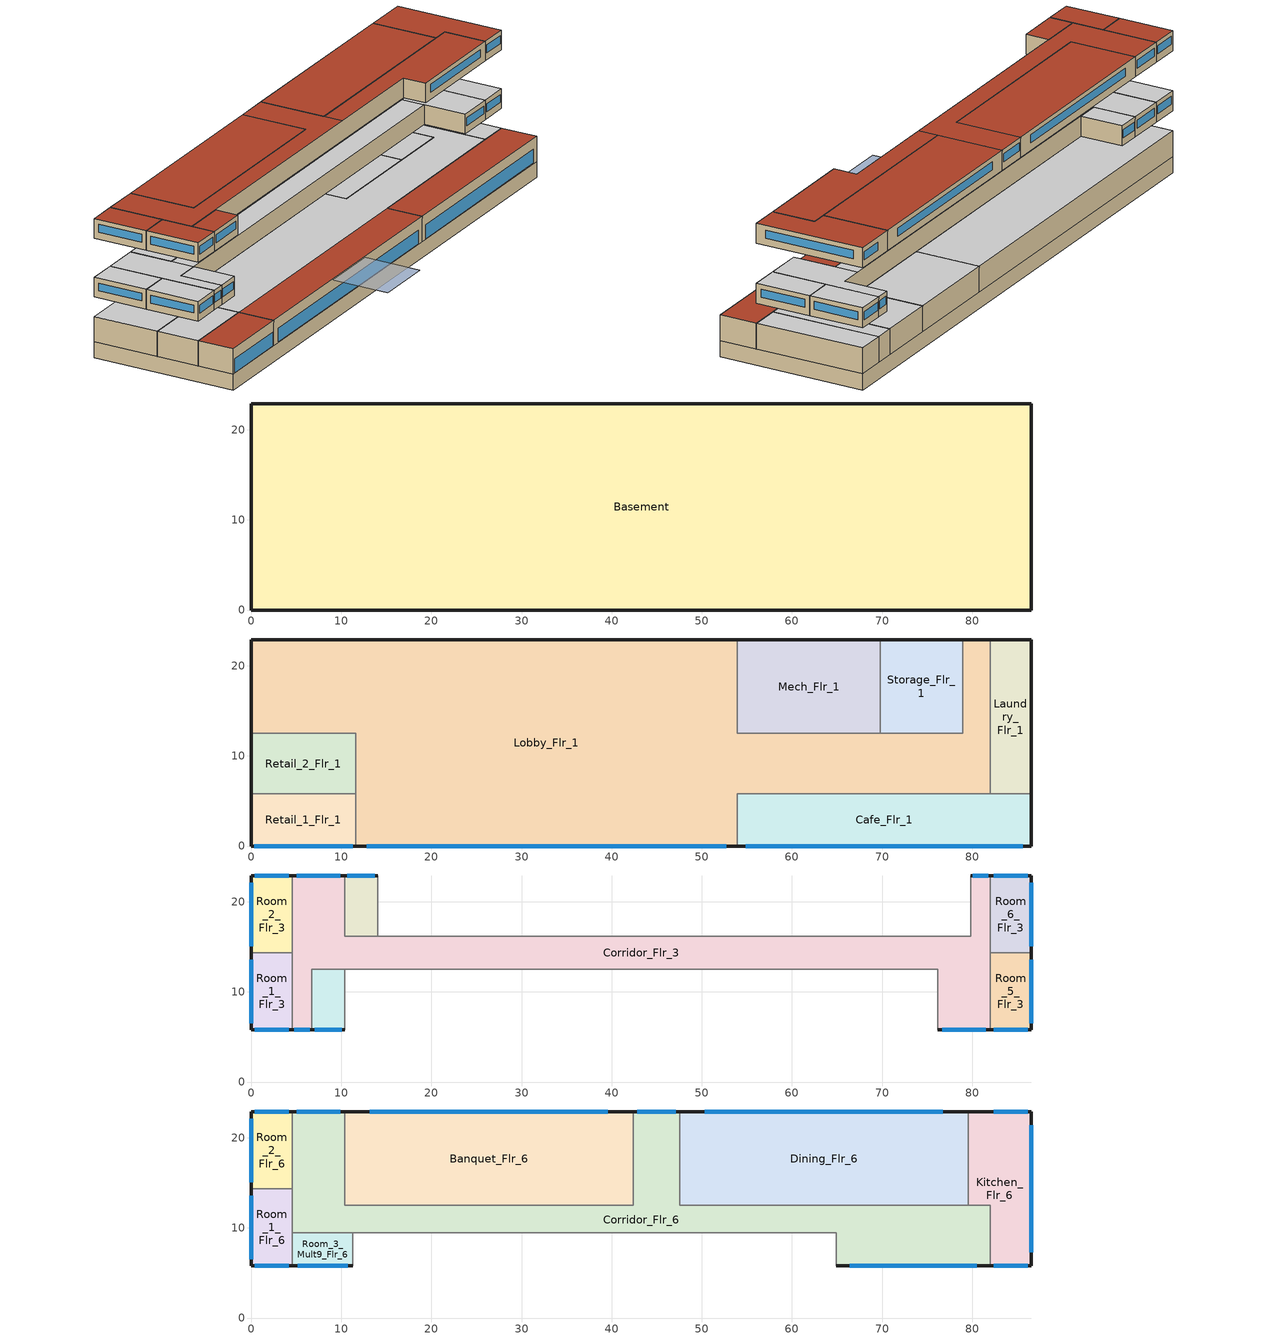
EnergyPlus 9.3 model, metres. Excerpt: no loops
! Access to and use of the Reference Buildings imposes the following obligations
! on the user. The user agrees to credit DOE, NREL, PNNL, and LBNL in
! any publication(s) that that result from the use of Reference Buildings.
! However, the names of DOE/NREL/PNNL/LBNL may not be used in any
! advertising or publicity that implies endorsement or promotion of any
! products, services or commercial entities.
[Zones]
Basement
 floor ground (ext-slab): 86.56,22.86 86.56,0 0,0 0,22.86 z-2.44
 wall ground (Underground Wall Non-res): 86.56,0 86.56,22.86 0,22.86 0,0 86.56,0 z-2.44:0
Cafe_Flr_1
 floor to Basement (INT-FLOOR-TOPSIDE): 86.56,5.79 86.56,0 53.95,0 53.95,5.79 z0
 wall outside (Mass Non-res Ext Wall): 53.95,0 86.56,0 86.56,5.79 z0:3.96
 wall to Lobby_Flr_1 (int-walls): 81.99,5.79 53.95,5.79 53.95,0 z0:3.96
 wall to Laundry_Flr_1 (int-walls): 86.56,5.79 81.99,5.79 z0:3.96
 window (Window Non-res Fixed): 54.88,0 85.63,0 z0.15:2.29
 roof outside (IEAD Res Roof): 53.95,5.79 53.95,0 86.56,0 86.56,5.79 z3.96
Laundry_Flr_1
 floor to Basement (INT-FLOOR-TOPSIDE): 86.56,22.86 86.56,5.79 81.99,5.79 81.99,22.86 z0
 wall outside (Mass Non-res Ext Wall): 86.56,5.79 86.56,22.86 81.99,22.86 z0:3.96
 wall to Lobby_Flr_1 (int-walls): 81.99,22.86 81.99,5.79 z0:3.96
 ceiling adiabatic (INT-FLOOR-UNDERSIDE): 81.99,22.86 81.99,5.79 86.56,5.79 86.56,22.86 z3.96
Lobby_Flr_1
 floor to Basement (INT-FLOOR-TOPSIDE): 0,12.5 0,22.86 53.95,22.86 53.95,0 11.58,0 11.58,12.5 z0; 53.95,12.5 78.94,12.5 78.94,22.86 81.99,22.86 81.99,5.79 53.95,5.79 z0
 wall outside (Mass Non-res Ext Wall): 53.95,22.86 0,22.86 0,12.5 / 11.58,0 53.95,0 / 81.99,22.86 78.94,22.86 z0:3.96
 wall to Mech_Flr_1 (int-walls): 69.8,12.5 53.95,12.5 53.95,22.86 z0:3.96
 wall to Retail_2_Flr_1 (int-walls): 0,12.5 11.58,12.5 11.58,5.79 z0:3.96
 wall to Retail_1_Flr_1 (int-walls): 11.58,5.79 11.58,0 z0:3.96
 wall to Storage_Flr_1 (int-walls): 78.94,22.86 78.94,12.5 69.8,12.5 z0:3.96
 window (Window Non-res Fixed): 12.79,0 52.74,0 z0.15:2.29
 ceiling adiabatic (INT-FLOOR-UNDERSIDE): 0,12.5 11.58,12.5 11.58,5.79 81.99,5.79 81.99,22.86 78.94,22.86 78.94,12.5 53.95,12.5 53.95,22.86 0,22.86 z3.96
 roof outside (IEAD Res Roof): 11.58,5.79 11.58,0 53.95,0 53.95,5.79 z3.96
Mech_Flr_1
 floor to Basement (INT-FLOOR-TOPSIDE): 69.8,22.86 69.8,12.5 53.95,12.5 53.95,22.86 z0
 wall outside (Mass Non-res Ext Wall): 69.8,22.86 53.95,22.86 z0:3.96
 wall to Storage_Flr_1 (int-walls): 69.8,12.5 69.8,22.86 z0:3.96
 ceiling adiabatic (INT-FLOOR-UNDERSIDE): 53.95,22.86 53.95,12.5 69.8,12.5 69.8,22.86 z3.96
Retail_1_Flr_1
 floor to Basement (INT-FLOOR-TOPSIDE): 11.58,5.79 11.58,0 0,0 0,5.79 z0
 wall outside (Mass Non-res Ext Wall): 0,5.79 0,0 11.58,0 z0:3.96
 wall to Retail_2_Flr_1 (int-walls): 11.58,5.79 0,5.79 z0:3.96
 window (Window Non-res Fixed): 0.33,0 11.25,0 z0.15:2.29
 roof outside (IEAD Res Roof): 0,5.79 0,0 11.58,0 11.58,5.79 z3.96
Retail_2_Flr_1
 floor to Basement (INT-FLOOR-TOPSIDE): 11.58,12.5 11.58,5.79 0,5.79 0,12.5 z0
 wall outside (Mass Non-res Ext Wall): 0,12.5 0,5.79 z0:3.96
 ceiling adiabatic (INT-FLOOR-UNDERSIDE): 0,12.5 0,5.79 11.58,5.79 11.58,12.5 z3.96
Storage_Flr_1
 floor to Basement (INT-FLOOR-TOPSIDE): 78.94,22.86 78.94,12.5 69.8,12.5 69.8,22.86 z0
 wall outside (Mass Non-res Ext Wall): 78.94,22.86 69.8,22.86 z0:3.96
 ceiling adiabatic (INT-FLOOR-UNDERSIDE): 69.8,22.86 69.8,12.5 78.94,12.5 78.94,22.86 z3.96
Corridor_Flr_3
 floor adiabatic (INT-FLOOR-TOPSIDE): 4.57,5.79 4.57,22.86 10.36,22.86 10.36,12.5 6.71,12.5 6.71,5.79 z7.01; 10.36,16.15 76.2,16.15 76.2,12.5 10.36,12.5 z7.01; 76.2,16.15 79.86,16.15 79.86,22.86 81.99,22.86 81.99,5.79 76.2,5.79 z7.01
 wall outside (Mass Res Ext Wall): 10.36,22.86 4.57,22.86 / 4.57,5.79 6.71,5.79 / 81.99,22.86 79.86,22.86 / 76.2,5.79 81.99,5.79 z7.01:10.06
 wall adiabatic (int-walls): 79.86,22.86 79.86,16.15 10.36,16.15 10.36,22.86 / 6.71,5.79 6.71,12.5 76.2,12.5 76.2,5.79 z7.01:10.06
 wall to Room_5_Flr_3 (int-walls): 81.99,5.79 81.99,14.33 z7.01:10.06
 wall to Room_1_Flr_3 (int-walls): 4.57,14.33 4.57,5.79 z7.01:10.06
 wall to Room_6_Flr_3 (int-walls): 81.99,14.33 81.99,22.86 z7.01:10.06
 wall to Room_2_Flr_3 (int-walls): 4.57,22.86 4.57,14.33 z7.01:10.06
 window (Window Non-res Fixed): 9.86,22.86 5.08,22.86 / 4.76,5.79 6.52,5.79 / 81.81,22.86 80.04,22.86 / 76.71,5.79 81.48,5.79 z8.11:9.33
 ceiling adiabatic (INT-FLOOR-UNDERSIDE): 4.57,5.79 6.71,5.79 6.71,12.5 10.36,12.5 10.36,22.86 4.57,22.86 z10.06; 10.36,12.5 76.2,12.5 76.2,16.15 10.36,16.15 z10.06; 76.2,5.79 81.99,5.79 81.99,22.86 79.86,22.86 79.86,16.15 76.2,16.15 z10.06
Room_1_Flr_3
 floor adiabatic (INT-FLOOR-TOPSIDE): 4.57,14.33 4.57,5.79 0,5.79 0,14.33 z7.01
 wall outside (Mass Res Ext Wall): 0,14.33 0,5.79 4.57,5.79 z7.01:10.06
 wall to Room_2_Flr_3 (int-walls): 4.57,14.33 0,14.33 z7.01:10.06
 window (Window Res Fixed): 0.4,5.79 4.17,5.79 / 0,13.58 0,6.54 z8.11:9.33
 ceiling adiabatic (INT-FLOOR-UNDERSIDE): 0,14.33 0,5.79 4.57,5.79 4.57,14.33 z10.06
Room_2_Flr_3
 floor adiabatic (INT-FLOOR-TOPSIDE): 4.57,22.86 4.57,14.33 0,14.33 0,22.86 z7.01
 wall outside (Mass Res Ext Wall): 4.57,22.86 0,22.86 0,14.33 z7.01:10.06
 window (Window Res Fixed): 4.17,22.86 0.4,22.86 / 0,22.11 0,15.07 z8.11:9.33
 ceiling adiabatic (INT-FLOOR-UNDERSIDE): 0,22.86 0,14.33 4.57,14.33 4.57,22.86 z10.06
Room_3_Mult19_Flr_3
 floor adiabatic (INT-FLOOR-TOPSIDE): 10.36,12.5 10.36,5.79 6.71,5.79 6.71,12.5 z7.01
 wall outside (Mass Res Ext Wall): 6.71,5.79 10.36,5.79 z7.01:10.06
 wall adiabatic (int-walls): 10.36,5.79 10.36,12.5 6.71,12.5 6.71,5.79 z7.01:10.06
 window (Window Res Fixed): 7.03,5.79 10.04,5.79 z8.11:9.33
 ceiling adiabatic (INT-FLOOR-UNDERSIDE): 6.71,12.5 6.71,5.79 10.36,5.79 10.36,12.5 z10.06
Room_4_Mult19_Flr_3
 floor adiabatic (INT-FLOOR-TOPSIDE): 14.02,22.86 14.02,16.15 10.36,16.15 10.36,22.86 z7.01
 wall outside (Mass Res Ext Wall): 14.02,22.86 10.36,22.86 z7.01:10.06
 wall adiabatic (int-walls): 10.36,22.86 10.36,16.15 14.02,16.15 14.02,22.86 z7.01:10.06
 window (Window Res Fixed): 13.7,22.86 10.68,22.86 z8.11:9.33
 ceiling adiabatic (INT-FLOOR-UNDERSIDE): 10.36,22.86 10.36,16.15 14.02,16.15 14.02,22.86 z10.06
Room_5_Flr_3
 floor adiabatic (INT-FLOOR-TOPSIDE): 86.56,14.33 86.56,5.79 81.99,5.79 81.99,14.33 z7.01
 wall outside (Mass Res Ext Wall): 81.99,5.79 86.56,5.79 86.56,14.33 z7.01:10.06
 wall to Room_6_Flr_3 (int-walls): 86.56,14.33 81.99,14.33 z7.01:10.06
 window (Window Res Fixed): 86.56,6.54 86.56,13.58 / 82.39,5.79 86.16,5.79 z8.11:9.33
 ceiling adiabatic (INT-FLOOR-UNDERSIDE): 81.99,14.33 81.99,5.79 86.56,5.79 86.56,14.33 z10.06
Room_6_Flr_3
 floor adiabatic (INT-FLOOR-TOPSIDE): 86.56,22.86 86.56,14.33 81.99,14.33 81.99,22.86 z7.01
 wall outside (Mass Res Ext Wall): 86.56,14.33 86.56,22.86 81.99,22.86 z7.01:10.06
 window (Window Res Fixed): 86.56,15.07 86.56,22.11 / 86.16,22.86 82.39,22.86 z8.11:9.33
 ceiling adiabatic (INT-FLOOR-UNDERSIDE): 81.99,22.86 81.99,14.33 86.56,14.33 86.56,22.86 z10.06
Banquet_Flr_6
 floor adiabatic (INT-FLOOR-TOPSIDE): 42.37,22.86 42.37,12.5 10.36,12.5 10.36,22.86 z16.15
 wall outside (Mass Res Ext Wall): 42.37,22.86 10.36,22.86 z16.15:19.2
 wall to Corridor_Flr_6 (int-walls): 10.36,22.86 10.36,12.5 42.37,12.5 42.37,22.86 z16.15:19.2
 window (Window Non-res Fixed): 39.57,22.86 13.16,22.86 z17.26:18.48
 roof outside (IEAD Res Roof): 10.36,22.86 10.36,12.5 42.37,12.5 42.37,22.86 z19.2
Corridor_Flr_6
 floor adiabatic (INT-FLOOR-TOPSIDE): 4.57,9.45 4.57,22.86 10.36,22.86 10.36,12.5 42.37,12.5 42.37,22.86 47.55,22.86 47.55,12.5 81.99,12.5 81.99,5.79 64.92,5.79 64.92,9.45 z16.15
 wall outside (Mass Res Ext Wall): 10.36,22.86 4.57,22.86 / 47.55,22.86 42.37,22.86 / 64.92,5.79 81.99,5.79 z16.15:19.2
 wall adiabatic (int-walls): 4.57,22.86 4.57,9.45 64.92,9.45 64.92,5.79 / 81.99,12.5 47.55,12.5 z16.15:19.2
 wall to Dining_Flr_6 (int-walls): 47.55,12.5 47.55,22.86 z16.15:19.2
 wall to Kitchen_Flr_6 (int-walls): 81.99,5.79 81.99,12.5 z16.15:19.2
 window (Window Non-res Fixed): 9.86,22.86 5.08,22.86 / 47.09,22.86 42.82,22.86 / 66.42,5.79 80.5,5.79 z17.26:18.48
 roof outside (IEAD Res Roof): 4.57,9.45 47.55,9.45 47.55,22.86 42.37,22.86 42.37,12.5 10.36,12.5 10.36,22.86 4.57,22.86 z19.2; 47.55,9.45 64.92,9.45 64.92,5.79 81.99,5.79 81.99,12.5 47.55,12.5 z19.2
Dining_Flr_6
 floor adiabatic (INT-FLOOR-TOPSIDE): 79.55,22.86 79.55,12.5 47.55,12.5 47.55,22.86 z16.15
 wall outside (Mass Res Ext Wall): 79.55,22.86 47.55,22.86 z16.15:19.2
 wall to Kitchen_Flr_6 (int-walls): 79.55,12.5 79.55,22.86 z16.15:19.2
 wall adiabatic (int-walls): 47.55,12.5 79.55,12.5 z16.15:19.2
 window (Window Non-res Fixed): 76.75,22.86 50.35,22.86 z17.26:18.48
 roof outside (IEAD Res Roof): 47.55,22.86 47.55,12.5 79.55,12.5 79.55,22.86 z19.2
Kitchen_Flr_6
 floor adiabatic (INT-FLOOR-TOPSIDE): 79.55,12.5 79.55,22.86 86.56,22.86 86.56,5.79 81.99,5.79 81.99,12.5 z16.15
 wall outside (Mass Res Ext Wall): 81.99,5.79 86.56,5.79 86.56,22.86 79.55,22.86 z16.15:19.2
 wall adiabatic (int-walls): 79.55,12.5 81.99,12.5 z16.15:19.2
 window (Window Non-res Fixed): 82.39,5.79 86.16,5.79 / 86.56,7.29 86.56,21.37 / 86.16,22.86 82.39,22.86 z17.26:18.48
 roof outside (IEAD Res Roof): 79.55,12.5 81.99,12.5 81.99,5.79 86.56,5.79 86.56,22.86 79.55,22.86 z19.2
Room_1_Flr_6
 floor adiabatic (INT-FLOOR-TOPSIDE): 4.57,14.33 4.57,5.79 0,5.79 0,14.33 z16.15
 wall outside (Mass Res Ext Wall): 0,14.33 0,5.79 4.57,5.79 z16.15:19.2
 wall adiabatic (int-walls): 4.57,5.79 4.57,14.33 z16.15:19.2
 wall to Room_2_Flr_6 (int-walls): 4.57,14.33 0,14.33 z16.15:19.2
 window (Window Res Fixed): 0.4,5.79 4.17,5.79 / 0,13.58 0,6.54 z17.26:18.48
 roof outside (IEAD Res Roof): 0,14.33 0,5.79 4.57,5.79 4.57,14.33 z19.2
Room_2_Flr_6
 floor adiabatic (INT-FLOOR-TOPSIDE): 4.57,22.86 4.57,14.33 0,14.33 0,22.86 z16.15
 wall outside (Mass Res Ext Wall): 4.57,22.86 0,22.86 0,14.33 z16.15:19.2
 wall adiabatic (int-walls): 4.57,14.33 4.57,22.86 z16.15:19.2
 window (Window Res Fixed): 4.17,22.86 0.4,22.86 / 0,22.11 0,15.07 z17.26:18.48
 roof outside (IEAD Res Roof): 0,22.86 0,14.33 4.57,14.33 4.57,22.86 z19.2
Room_3_Mult9_Flr_6
 floor adiabatic (INT-FLOOR-TOPSIDE): 11.28,9.45 11.28,5.79 4.57,5.79 4.57,9.45 z16.15
 wall outside (Mass Res Ext Wall): 4.57,5.79 11.28,5.79 z16.15:19.2
 wall adiabatic (int-walls): 11.28,5.79 11.28,9.45 4.57,9.45 4.57,5.79 z16.15:19.2
 window (Window Res Fixed): 5.16,5.79 10.69,5.79 z17.26:18.48
 roof outside (IEAD Res Roof): 4.57,9.45 4.57,5.79 11.28,5.79 11.28,9.45 z19.2
shading: 28.19,0 28.19,-9.14 37.34,-9.14 37.34,0 z3.96
[Building]
Ref Bldg Large Hotel Post1980_v1.3_5.0: North Axis {deg}=0; Terrain=City; Loads Convergence Tolerance Value {W}=0.04; Temperature Convergence Tolerance Value {deltaC}=0.2; Solar Distribution=FullInteriorAndExterior; Maximum Number of Warmup Days=25; Minimum Number of Warmup Days=6
[Site:Location]
USA TX-HOUSTON: Latitude {deg}=29.97; Longitude {deg}=-95.37; Time Zone {hr}=-6; Elevation {m}=33
[SizingPeriod:DesignDay] Day of Month=21; Humidity Condition Type=Wetbulb; Barometric Pressure {Pa}=100929; Rain Indicator=No; Snow Indicator=No; Daylight Saving Time Indicator=No; Solar Model Indicator=ASHRAEClearSky
Name | Month | Day Type | Maximum Dry-Bulb Temperature {C} | Daily Dry-Bulb Temperature Range {deltaC} | Wetbulb or DewPoint at Maximum Dry-Bulb {C} | Wind Speed {m/s} | Wind Direction {deg} | Sky Clearness
HOUSTON Ann Htg 99.6% Condns DB | 1 | WinterDesignDay | -2.4 | 0 | -2.4 | 2.7 | 0 | 0
HOUSTON Ann Clg .4% Condns WB=>MDB | 7 | SummerDesignDay | 32 | 10.6 | 26.7 | 3.7 | 170 | 1
[Site:WaterMainsTemperature]
Calculation Method=CORRELATION; Annual Average Outdoor Air Temperature {C}=19.99; Maximum Difference In Monthly Average Outdoor Air Temperatures {deltaC}=17.1
[Site:GroundTemperature:BuildingSurface]
20.541, 20.346, 20.801, 22.127, 22.752, 22.868, 22.937, 22.96, 22.981, 22.822, 21.631, 20.645
[Construction]
Mass Non-res Ext Wall: 1IN Stucco, 8IN Concrete HW, Mass NonRes Wall Insulation, 1/2IN Gypsum
Mass Res Ext Wall: 1IN Stucco, 8IN Concrete HW, Mass Res Wall Insulation, 1/2IN Gypsum
IEAD Res Roof: Roof Membrane, IEAD Res Roof Insulation, Metal Decking
ext-slab: HW CONCRETE, CP02 CARPET PAD
int-walls: 1/2IN Gypsum, 1/2IN Gypsum
INT-FLOOR-TOPSIDE: MAT-CC05 4 HW CONCRETE, CP02 CARPET PAD
INT-FLOOR-UNDERSIDE: CP02 CARPET PAD, MAT-CC05 4 HW CONCRETE
Underground Wall Non-res: 8IN Concrete HW, UGWall NonRes Insulation
Window Non-res Fixed: NonRes Fixed Assembly Window
Window Res Fixed: Res Fixed Assembly Window
InteriorFurnishings: Std Wood 6inch
[Material] Thermal Absorptance=0.9
Name | Roughness | Thickness {m} | Conductivity {W/m-K} | Density {kg/m3} | Specific Heat {J/kg-K} | Solar Absorptance | Visible Absorptance
Mass NonRes Wall Insulation; Mass Res Wall Insulation | MediumRough | 0.00477025 | 0.049 | 265 | 836.8 | 0.7 | 0.7
IEAD Res Roof Insulation | MediumRough | 0.118437 | 0.049 | 265 | 836.8 | 0.7 | 0.7
UGWall NonRes Insulation | MediumRough | 0.0001 | 0.049 | 265 | 836.8 | 0.7 | 0.7
Std Wood 6inch | MediumSmooth | 0.15 | 0.12 | 540 | 1210 | 0.7 | 0.7
1/2IN Gypsum | Smooth | 0.0127 | 0.16 | 784.9 | 830 | 0.92 | 0.92
1IN Stucco | Smooth | 0.0253 | 0.6918 | 1858 | 837 | 0.92 | 0.92
8IN CONCRETE HW | Rough | 0.2032 | 1.311 | 2240 | 836.8 | 0.7 | 0.7
HW CONCRETE; MAT-CC05 4 HW CONCRETE | Rough | 0.1016 | 1.311 | 2240 | 836.8 | 0.7 | 0.7
Roof Membrane | VeryRough | 0.0095 | 0.16 | 1121.29 | 1460 | 0.7 | 0.7
Metal Decking | MediumSmooth | 0.0015 | 45.006 | 7680 | 418.4 | 0.7 | 0.3
[WindowMaterial:SimpleGlazingSystem] U-Factor {W/m2-K}=6.92716; Solar Heat Gain Coefficient=0.25
NonRes Fixed Assembly Window; Res Fixed Assembly Window
[Material:NoMass]
CP02 CARPET PAD: Roughness=VeryRough; Thermal Resistance {m2-K/W}=0.2165; Thermal Absorptance=0.9; Solar Absorptance=0.7; Visible Absorptance=0.8
[Zone] Type=1; Floor Area {m2}=autocalculate; Part of Total Floor Area=Yes
Name | Multiplier
Banquet_Flr_6; Basement; Cafe_Flr_1; Corridor_Flr_6; Dining_Flr_6; Kitchen_Flr_6; Laundry_Flr_1; Lobby_Flr_1; Mech_Flr_1; Retail_1_Flr_1; Retail_2_Flr_1; Room_1_Flr_6; Room_2_Flr_6; Storage_Flr_1 | 1
Corridor_Flr_3; Room_1_Flr_3; Room_2_Flr_3; Room_5_Flr_3; Room_6_Flr_3 | 4
Room_3_Mult19_Flr_3; Room_4_Mult19_Flr_3 | 76
Room_3_Mult9_Flr_6 | 9
[People] Fraction Radiant=0.3; Sensible Heat Fraction=AUTOCALCULATE; Activity Level Schedule=ACTIVITY_SCH; Enable ASHRAE 55 Comfort Warnings=No; Mean Radiant Temperature Calculation Type=ZoneAveraged; Work Efficiency Schedule=WORK_EFF_SCH; Clothing Insulation Calculation Method=ClothingInsulationSchedule; Clothing Insulation Schedule=CLOTHING_SCH; Air Velocity Schedule=AIR_VELO_SCH; Thermal Comfort Model 1 Type=FANGER
Name | Zone or ZoneList | Number of People Schedule | Number of People Calculation Method | Zone Floor Area per Person {m2/person} | Number of People
Banquet_Flr_6 People | Banquet_Flr_6 | Common_Occ_Sch | Area/Person | 1.39
Basement People | Basement | Common_Occ_Sch | Area/Person | 37.16
Cafe_Flr_1 People | Cafe_Flr_1 | Common_Occ_Sch | Area/Person | 1.39
Corridor_Flr_3 People | Corridor_Flr_3 | Common_Occ_Sch | Area/Person | 92.9
Corridor_Flr_6 People | Corridor_Flr_6 | Common_Occ_Sch | Area/Person | 92.9
Dining_Flr_6 People | Dining_Flr_6 | Common_Occ_Sch | Area/Person | 1.39
Kitchen_Flr_6 People | Kitchen_Flr_6 | Common_Occ_Sch | People |  | 5.56
Laundry_Flr_1 People | Laundry_Flr_1 | Common_Occ_Sch | Area/Person | 23.23
Lobby_Flr_1 People | Lobby_Flr_1 | Common_Occ_Sch | Area/Person | 3.1
Retail_1_Flr_1 People | Retail_1_Flr_1 | Common_Occ_Sch | Area/Person | 6.19
Retail_2_Flr_1 People | Retail_2_Flr_1 | Common_Occ_Sch | Area/Person | 6.19
Room_1_Flr_3 People | Room_1_Flr_3 | GuestRoom_Occ_Sch | Area/Person | 26.01
Room_1_Flr_6 People | Room_1_Flr_6 | GuestRoom_Occ_Sch | Area/Person | 26.01
Room_2_Flr_3 People | Room_2_Flr_3 | GuestRoom_Occ_Sch | Area/Person | 26.01
Room_2_Flr_6 People | Room_2_Flr_6 | GuestRoom_Occ_Sch | Area/Person | 26.01
Room_3_Mult19_Flr_3 People | Room_3_Mult19_Flr_3 | GuestRoom_Occ_Sch | Area/Person | 16.35
Room_3_Mult9_Flr_6 People | Room_3_Mult9_Flr_6 | GuestRoom_Occ_Sch | Area/Person | 16.35
Room_4_Mult19_Flr_3 People | Room_4_Mult19_Flr_3 | GuestRoom_Occ_Sch | Area/Person | 16.35
Room_5_Flr_3 People | Room_5_Flr_3 | GuestRoom_Occ_Sch | Area/Person | 26.01
Room_6_Flr_3 People | Room_6_Flr_3 | GuestRoom_Occ_Sch | Area/Person | 26.01
Storage_Flr_1 People | Storage_Flr_1 | Common_Occ_Sch | Area/Person | 46.45
[Lights] Design Level Calculation Method=Watts/Area; Return Air Fraction=0; Fraction Radiant=0.7; Fraction Visible=0.2; Fraction Replaceable=1; Return Air Fraction Calculated from Plenum Temperature=No
Name | Zone or ZoneList | Schedule | Watts per Zone Floor Area {W/m2}
Banquet_Flr_6_Lights | Banquet_Flr_6 | BLDG_LIGHT_SCH | 27.55
Basement_Lights | Basement | BLDG_LIGHT_SCH | 7.53
Cafe_Flr_1_Lights | Cafe_Flr_1 | BLDG_LIGHT_SCH | 27.55
Corridor_Flr_3_Lights | Corridor_Flr_3 | BLDG_LIGHT_SCH | 13.11
Corridor_Flr_6_Lights | Corridor_Flr_6 | BLDG_LIGHT_SCH | 13.11
Dining_Flr_6_Lights | Dining_Flr_6 | BLDG_LIGHT_SCH | 27.55
Kitchen_Flr_6_Lights | Kitchen_Flr_6 | BLDG_LIGHT_SCH | 16.83
Laundry_Flr_1_Lights | Laundry_Flr_1 | BLDG_LIGHT_SCH | 12.23
Lobby_Flr_1_Lights | Lobby_Flr_1 | BLDG_LIGHT_SCH | 20.28
Mech_Flr_1_Lights | Mech_Flr_1 | BLDG_LIGHT_SCH | 8.6
Retail_1_Flr_1_Lights | Retail_1_Flr_1 | BLDG_LIGHT_SCH | 38.09
Retail_2_Flr_1_Lights | Retail_2_Flr_1 | BLDG_LIGHT_SCH | 38.09
Room_1_Flr_3_Lights | Room_1_Flr_3 | GuestRoom_Ltg_Sch_Base | 19.09
Room_1_Flr_6_Lights | Room_1_Flr_6 | GuestRoom_Ltg_Sch_Base | 19.09
Room_2_Flr_3_Lights | Room_2_Flr_3 | GuestRoom_Ltg_Sch_Base | 19.09
Room_2_Flr_6_Lights | Room_2_Flr_6 | GuestRoom_Ltg_Sch_Base | 19.09
Room_3_Mult19_Flr_3_Lights | Room_3_Mult19_Flr_3 | GuestRoom_Ltg_Sch_Base | 19.09
Room_3_Mult9_Flr_6_Lights | Room_3_Mult9_Flr_6 | GuestRoom_Ltg_Sch_Base | 19.09
Room_4_Mult19_Flr_3_Lights | Room_4_Mult19_Flr_3 | GuestRoom_Ltg_Sch_Base | 19.09
Room_5_Flr_3_Lights | Room_5_Flr_3 | GuestRoom_Ltg_Sch_Base | 19.09
Room_6_Flr_3_Lights | Room_6_Flr_3 | GuestRoom_Ltg_Sch_Base | 19.09
Storage_Flr_1_Lights | Storage_Flr_1 | BLDG_LIGHT_SCH | 3.96
[ElectricEquipment]
Name | Zone or ZoneList | Schedule | Design Level Calculation Method | Design Level {W} | Fraction Latent | Fraction Radiant | Fraction Lost | Watts per Zone Floor Area {W/m2}
Banquet_Flr_6_MiscPlug_Equip | Banquet_Flr_6 | Kitchen_Elec_Equip_SCH | EquipmentLevel | 22492 | 0 | 0.5 | 0
Basement_MiscPlug_Equip | Basement | BLDG_EQUIP_SCH | Watts/Area |  | 0 | 0.5 | 0 | 5.38
Cafe_Flr_1_MiscPlug_Equip | Cafe_Flr_1 | BLDG_EQUIP_SCH | Watts/Area |  | 0 | 0.5 | 0 | 5.38
Dining_Flr_6_MiscPlug_Equip | Dining_Flr_6 | Kitchen_Elec_Equip_SCH | EquipmentLevel | 22492 | 0 | 0.5 | 0
Kitchen_Flr_6_ExhFan_Equip | Kitchen_Flr_6 | Kitchen_Exhaust_SCH | EquipmentLevel | 698 | 0 | 0 | 1
Kitchen_Flr_6_MiscElec_Equip | Kitchen_Flr_6 | Kitchen_Elec_Equip_SCH | EquipmentLevel | 52481 | 0.2 | 0.5 | 0.1
Laundry_Flr_1_MiscPlug_Equip | Laundry_Flr_1 | LaundryRoom_Eqp_Elec_Sch | EquipmentLevel | 4813 | 0 | 0.5 | 0
Laundry_Flr_1_ExhFan_Equip | Laundry_Flr_1 | ALWAYS_ON | EquipmentLevel | 87 | 0 | 0 | 1
Lobby_Flr_1_MiscPlug_Equip | Lobby_Flr_1 | BLDG_EQUIP_SCH | Watts/Area |  | 0 | 0.5 | 0 | 8.07
Mech_Flr_1_MiscPlug_Equip | Mech_Flr_1 | BLDG_EQUIP_SCH | Watts/Area |  | 0 | 0.5 | 0 | 5.38
Retail_1_Flr_1_MiscPlug_Equip | Retail_1_Flr_1 | BLDG_EQUIP_SCH | Watts/Area |  | 0 | 0.5 | 0 | 10.76
Retail_2_Flr_1_MiscPlug_Equip | Retail_2_Flr_1 | BLDG_EQUIP_SCH | Watts/Area |  | 0 | 0.5 | 0 | 10.76
Room_1_Flr_3_PlugMisc_Equip | Room_1_Flr_3 | GuestRoom_Eqp_Sch | Watts/Area |  | 0 | 0.5 | 0 | 14.3
Room_1_Flr_6_PlugMisc_Equip | Room_1_Flr_6 | GuestRoom_Eqp_Sch | Watts/Area |  | 0 | 0.5 | 0 | 14.3
Room_2_Flr_3_PlugMisc_Equip | Room_2_Flr_3 | GuestRoom_Eqp_Sch | Watts/Area |  | 0 | 0.5 | 0 | 14.3
Room_2_Flr_6_PlugMisc_Equip | Room_2_Flr_6 | GuestRoom_Eqp_Sch | Watts/Area |  | 0 | 0.5 | 0 | 14.3
Room_3_Mult19_Flr_3_PlugMisc_Equip | Room_3_Mult19_Flr_3 | GuestRoom_Eqp_Sch | Watts/Area |  | 0 | 0.5 | 0 | 14.3
Room_3_Mult9_Flr_6_PlugMisc_Equip | Room_3_Mult9_Flr_6 | GuestRoom_Eqp_Sch | Watts/Area |  | 0 | 0.5 | 0 | 14.3
Room_4_Mult19_Flr_3_PlugMisc_Equip | Room_4_Mult19_Flr_3 | GuestRoom_Eqp_Sch | Watts/Area |  | 0 | 0.5 | 0 | 14.3
Room_5_Flr_3_PlugMisc_Equip | Room_5_Flr_3 | GuestRoom_Eqp_Sch | Watts/Area |  | 0 | 0.5 | 0 | 14.3
Room_6_Flr_3_PlugMisc_Equip | Room_6_Flr_3 | GuestRoom_Eqp_Sch | Watts/Area |  | 0 | 0.5 | 0 | 14.3
Storage_Flr_1_MiscPlug_Equip | Storage_Flr_1 | BLDG_EQUIP_SCH | Watts/Area |  | 0 | 0.5 | 0 | 2.69
[GasEquipment] Design Level Calculation Method=EquipmentLevel
Name | Zone or ZoneList | Schedule | Design Level {W} | Fraction Latent | Fraction Radiant | Fraction Lost
Kitchen_Flr_6_MiscGas_Equip | Kitchen_Flr_6 | Kitchen_Gas_Equip_SCH | 166606 | 0.1 | 0.2 | 0.7
Laundry_Flr_1_MiscGas_Equip | Laundry_Flr_1 | LaundryRoom_Eqp_Gas_Sch | 41818 | 0 | 0.5 | 0
[Exterior:Lights]
Exterior Facade Lighting: Schedule=ALWAYS_ON; Design Level {W}=27826; Control Option=AstronomicalClock
[Exterior:FuelEquipment]
Elevators: Fuel Use Type=Electricity; Schedule=BLDG_ELEVATORS; Design Level {W}=122222
[ZoneInfiltration:DesignFlowRate] Schedule=INFIL_QUARTER_ON_SCH; Design Flow Rate Calculation Method=Flow/ExteriorWallArea; Flow per Exterior Surface Area {m3/s-m2}=0.001133; Constant Term Coefficient=1; Temperature Term Coefficient=0; Velocity Term Coefficient=0; Velocity Squared Term Coefficient=0
Name | Zone or ZoneList
Banquet_Flr_6_Infiltration | Banquet_Flr_6
Cafe_Flr_1_Infiltration | Cafe_Flr_1
Corridor_Flr_3_Infiltration | Corridor_Flr_3
Corridor_Flr_6_Infiltration | Corridor_Flr_6
Dining_Flr_6_Infiltration | Dining_Flr_6
Kitchen_Flr_6_Infiltration | Kitchen_Flr_6
Laundry_Flr_1_Infiltration | Laundry_Flr_1
Lobby_Flr_1_Infiltration | Lobby_Flr_1
Mech_Flr_1_Infiltration | Mech_Flr_1
Retail_1_Flr_1_Infiltration | Retail_1_Flr_1
Retail_2_Flr_1_Infiltration | Retail_2_Flr_1
Room_1_Flr_3_Infiltration | Room_1_Flr_3
Room_1_Flr_6_Infiltration | Room_1_Flr_6
Room_2_Flr_3_Infiltration | Room_2_Flr_3
Room_2_Flr_6_Infiltration | Room_2_Flr_6
Room_3_Mult19_Flr_3_Infiltration | Room_3_Mult19_Flr_3
Room_3_Mult9_Flr_6_Infiltration | Room_3_Mult9_Flr_6
Room_4_Mult19_Flr_3_Infiltration | Room_4_Mult19_Flr_3
Room_5_Flr_3_Infiltration | Room_5_Flr_3
Room_6_Flr_3_Infiltration | Room_6_Flr_3
Storage_Flr_1_Infiltration | Storage_Flr_1
[InternalMass] Construction=InteriorFurnishings
Name | Zone or ZoneList | Surface Area {m2}
Banquet_Flr_6 Internal Mass | Banquet_Flr_6 | 663.3149
Basement Internal Mass | Basement | 3957.66
Cafe_Flr_1 Internal Mass | Cafe_Flr_1 | 377.7238
Corridor_Flr_3 Internal Mass | Corridor_Flr_3 | 778.8094
Corridor_Flr_6 Internal Mass | Corridor_Flr_6 | 824.2494
Dining_Flr_6 Internal Mass | Dining_Flr_6 | 663.3149
Kitchen_Flr_6 Internal Mass | Kitchen_Flr_6 | 206.6089
Laundry_Flr_1 Internal Mass | Laundry_Flr_1 | 156.0789
Lobby_Flr_1 Internal Mass | Lobby_Flr_1 | 2616.37
Mech_Flr_1 Internal Mass | Mech_Flr_1 | 328.4864
Retail_1_Flr_1 Internal Mass | Retail_1_Flr_1 | 134.1427
Retail_2_Flr_1 Internal Mass | Retail_2_Flr_1 | 155.3378
Room_1_Flr_3 Internal Mass | Room_1_Flr_3 | 78.044
Room_1_Flr_6 Internal Mass | Room_1_Flr_6 | 78.044
Room_2_Flr_3 Internal Mass | Room_2_Flr_3 | 78.0349
Room_2_Flr_6 Internal Mass | Room_2_Flr_6 | 78.0349
Room_3_Mult19_Flr_3 Internal Mass | Room_3_Mult19_Flr_3 | 49.0477
Room_3_Mult9_Flr_6 Internal Mass | Room_3_Mult9_Flr_6 | 49.0611
Room_4_Mult19_Flr_3 Internal Mass | Room_4_Mult19_Flr_3 | 49.0611
Room_5_Flr_3 Internal Mass | Room_5_Flr_3 | 78.044
Room_6_Flr_3 Internal Mass | Room_6_Flr_3 | 78.0349
Storage_Flr_1 Internal Mass | Storage_Flr_1 | 189.5185
[ZoneMixing]
Kitchen_Flr_6 Exhaust Fanmixing_0: Zone=Kitchen_Flr_6; Schedule=Always_On; Design Flow Rate Calculation Method=Flow/Zone; Design Flow Rate {m3/s}=1.84352; Source Zone=Dining_Flr_6; Delta Temperature {deltaC}=0
[AvailabilityManager:Scheduled] Schedule=ALWAYS_ON
FLR_3_DOAS Availability Manager; FLR_6_DOAS Availability Manager
[AvailabilityManager:NightCycle]
VAV WITH REHEAT Availability Manager: Applicability Schedule=ALWAYS_ON; Fan Schedule=Always_On; Control Type=CycleOnAny; Thermostat Tolerance {deltaC}=1; Cycling Run Time Control Type=FixedRunTime; Cycling Run Time {s}=1800
[UtilityCost:Tariff]
Name | Output Meter | Conversion Factor Choice | Season Schedule | Demand Window Length | Monthly Charge or Variable | Group
ReliantEnergy_PTB-LGS_LargeGeneral | Electricity:Facility | kWh | ReliantEnergySeasonSched | HalfHour | 2936.2 | Comm Elect
ReliantEnergy_PTB-MGS_MiscGeneral | Electricity:Facility | kWh | ReliantEnergySeasonSched | HalfHour | 18.82 | Comm Elect
TX_EIAMonthlyRateGas | Gas:Facility | MCF |  |  | 0 | Comm Gas
[UtilityCost:Charge:Simple]
Name | Utility Cost Charge Simple | Tariff | Source Variable | Season | Category Variable | Cost per Unit Value or Variable
 | SummerFuelEnergyCharge | ReliantEnergy_PTB-LGS_LargeGeneral | totalEnergy | Summer | EnergyCharges | 0.0823
 | WinterFuelEnergyCharge | ReliantEnergy_PTB-LGS_LargeGeneral | totalEnergy | Winter | EnergyCharges | 0.0485
 | TaxofEightPtTwoFivePercent | ReliantEnergy_PTB-LGS_LargeGeneral | SubTotal | Annual | Taxes | 0.0825
 | SummerFuelEnergyCharge | ReliantEnergy_PTB-MGS_MiscGeneral | totalEnergy | Summer | EnergyCharges | 0.0823
 | WinterFuelEnergyCharge | ReliantEnergy_PTB-MGS_MiscGeneral | totalEnergy | Winter | EnergyCharges | 0.0485
 | TaxofEightPtTwoFivePercent | ReliantEnergy_PTB-MGS_MiscGeneral | SubTotal | Annual | Taxes | 0.0825
 | MonthlyRateGasCharge | TX_EIAMonthlyRateGas | totalEnergy | Annual | EnergyCharges | TX_MonthlyGasRates
 | TaxofEightPtTwoFivePercent | TX_EIAMonthlyRateGas | SubTotal | Annual | Taxes | 0.0825
[UtilityCost:Charge:Block]
Name | Utility Cost Charge Block | Tariff | Source Variable | Season | Category Variable | Block Size Multiplier Value or Variable | Block Size 1 Value or Variable | Block 1 Cost per Unit Value or Variable | Block Size 2 Value or Variable | Block 2 Cost per Unit Value or Variable | Block Size 3 Value or Variable | Block 3 Cost per Unit Value or Variable
 | SummerBaseEnergycharge | ReliantEnergy_PTB-LGS_LargeGeneral | TotalEnergy | Summer | EnergyCharges | TotalDemand | 295 | 0.0249 | remaining | 0.0048
 | AnnualDemandCharge | ReliantEnergy_PTB-LGS_LargeGeneral | TotalDemand | Annual | DemandCharges |  | 400 | 0 | remaining | 6.14
 | SummerBaseEnergycharge | ReliantEnergy_PTB-MGS_MiscGeneral | TotalEnergy | Summer | EnergyCharges | TotalDemand | 125 | 0.0521 | 170 | 0.0317 | remaining | 0.0055
 | SummerBaseEnergycharge | ReliantEnergy_PTB-MGS_MiscGeneral | TotalEnergy | Summer | EnergyCharges | TotalDemand | 125 | 0.0504 | 170 | 0.0317 | remaining | 0.0055
 | AnnualDemandCharge | ReliantEnergy_PTB-MGS_MiscGeneral | TotalDemand | Annual | DemandCharges | TotalDemand | 10 | 0 | remaining | 3.04
[UtilityCost:Qualify] Variable=TotalDemand; Threshold Value or Variable=400; Season=Annual; Threshold Test=Count
Name | Utility Cost Qualify | Tariff | Qualify Type | Number of Months
 | MinDemand400kw | ReliantEnergy_PTB-LGS_LargeGeneral | Minimum | 12
 | MaxDemand400kw | ReliantEnergy_PTB-MGS_MiscGeneral | Maximum | 1
[UtilityCost:Variable]
TX_MonthlyGasRates: Tariff=TX_EIAMonthlyRateGas; Variable Type=Currency; January Value=7.87; February Value=7.73; March Value=7.41; April Value=7.86; May Value=8.05; June Value=8.75; July Value=8.21; August Value=8.34; September Value=8.04; October Value=7.65; November Value=8.24; December Value=7.99
[EnergyManagementSystem:ProgramCallingManager]
Volume_Initializer: BeginNewEnvironment; Initialize_Volumes
Setpoint_Controller: BeginTimestepBeforePredictor; Set_Setpoints
Demand_Reporter: EndOfZoneTimestepAfterZoneReporting; Report_Demand; Report_Occupants; Calculate_Temperatures
[EnergyManagementSystem:Program]
Set_Setpoints: Set C1 = C1_NOM + COOL_SETP_DELTA*5.0/9.0; Set H1 = H1_NOM + HEAT_SETP_DELTA*5.0/9.0; Set C2 = C2_NOM + COOL_SETP_DELTA*5.0/9.0; Set H2 = H2_NOM + HEAT_SETP_DELTA*5.0/9.0; Set C4 = C4_NOM + COOL_SETP_DELTA*5.0/9.0; Set H4 = H4_NOM + HEAT_SETP_DELTA*5.0/9.0; Set C3 = C3_NOM + COOL_SETP_DELTA*5.0/9.0; Set H3 = H3_NOM + HEAT_SETP_DELTA*5.0/9.0
Initialize_Volumes: Set BANQUET_FLR_6_V = 1010.89; Set BASEMENT_V = 4826.37; Set CAFE_FLR_1_V = 748.35; Set CORRIDOR_FLR_3_V = 1186.91; Set CORRIDOR_FLR_6_V = 1256.16; Set DINING_FLR_6_V = 1010.89; Set KITCHEN_FLR_6_V = 314.87; Set LAUNDRY_FLR_1_V = 309.22; Set LOBBY_FLR_1_V = 5183.56; Set MECH_FLR_1_V = 650.80; Set RETAIL_1_FLR_1_V = 265.76; Set RETAIL_2_FLR_1_V = 307.76; Set ROOM_1_FLR_3_V = 118.94; Set ROOM_1_FLR_6_V = 118.94; Set ROOM_2_FLR_3_V = 118.93; Set ROOM_2_FLR_6_V = 118.93; Set ROOM_3_MULT19_FLR_3_V = 74.75; Set ROOM_3_MULT9_FLR_6_V = 74.77; Set ROOM_4_MULT19_FLR_3_V = 74.77; Set ROOM_5_FLR_3_V = 118.94; Set ROOM_6_FLR_3_V = 118.93; Set STORAGE_FLR_1_V = 375.47
Report_Demand: Set Cooling_Power_State = 0.0; Set Heating_Power_State = 0.0; Set Flexible_Cooling_Demand = 0.0; Set Flexible_Heating_Demand = 0.0; Set Flexible_Cooling_Demand = Flexible_Cooling_Demand/(60*60*ZoneTimeStep); IF Flexible_Cooling_Demand > 1.0; Set Cooling_Power_State = 1.0; ENDIF; Set Flexible_Heating_Demand = Flexible_Heating_Demand + Heating_Coil_1; Set Flexible_Heating_Demand = Flexible_Heating_Demand/(60*60*ZoneTimeStep); IF Flexible_Heating_Demand > 1.0; Set Heating_Power_State = 1.0; ENDIF
Report_Occupants: Set Total_Occupants = 0.0; Set Total_Occupants = Total_Occupants + BANQUET_FLR_6_O; Set Total_Occupants = Total_Occupants + BASEMENT_O; Set Total_Occupants = Total_Occupants + CAFE_FLR_1_O; Set Total_Occupants = Total_Occupants + CORRIDOR_FLR_3_O; Set Total_Occupants = Total_Occupants + CORRIDOR_FLR_6_O; Set Total_Occupants = Total_Occupants + DINING_FLR_6_O; Set Total_Occupants = Total_Occupants + KITCHEN_FLR_6_O; Set Total_Occupants = Total_Occupants + LAUNDRY_FLR_1_O; Set Total_Occupants = Total_Occupants + LOBBY_FLR_1_O; Set Total_Occupants = Total_Occupants + RETAIL_1_FLR_1_O; Set Total_Occupants = Total_Occupants + RETAIL_2_FLR_1_O; Set Total_Occupants = Total_Occupants + ROOM_1_FLR_3_O; Set Total_Occupants = Total_Occupants + ROOM_1_FLR_6_O; Set Total_Occupants = Total_Occupants + ROOM_2_FLR_3_O; Set Total_Occupants = Total_Occupants + ROOM_2_FLR_6_O; Set Total_Occupants = Total_Occupants + ROOM_3_MULT19_FLR_3_O; Set Total_Occupants = Total_Occupants + ROOM_3_MULT9_FLR_6_O; Set Total_Occupants = Total_Occupants + ROOM_4_MULT19_FLR_3_O; Set Total_Occupants = Total_Occupants + ROOM_5_FLR_3_O; Set Total_Occupants = Total_Occupants + ROOM_6_FLR_3_O; Set Total_Occupants = Total_Occupants + STORAGE_FLR_1_O
[EnergyManagementSystem:Sensor] Output:Variable or Output:Meter=Schedule Value
Name | Output:Variable or Output:Meter Index Key
C1_NOM | C1_NOM
H1_NOM | H1_NOM
C2_NOM | C2_NOM
H2_NOM | H2_NOM
C4_NOM | C4_NOM
H4_NOM | H4_NOM
C3_NOM | C3_NOM
H3_NOM | H3_NOM
[EnergyManagementSystem:Actuator] Actuated Component Type=Schedule:Compact; Actuated Component Control Type=Schedule Value
Name | Actuated Component Unique
C1 | CLGSETP_SCH
H1 | HTGSETP_SCH
C2 | CORR_CLGSETP_SCH
H2 | CORR_HTGSETP_SCH
C4 | GUEST_CLGSETP_SCH
H4 | GUEST_HTGSETP_SCH
C3 | KITCHEN_CLGSETP_SCH
H3 | KITCHEN_HTGSETP_SCH
[EnergyManagementSystem:OutputVariable] Type of Data in Variable=Averaged; Update Frequency=ZoneTimeStep
Name | EMS Variable
Cooling Controlled Load | Flexible_Cooling_Demand
Heating Controlled Load | Flexible_Heating_Demand
Cooling Schedule Temperature | Schedule_Cooling_Temperature
Heating Schedule Temperature | Schedule_Heating_Temperature
Cooling Setpoint Temperature | Setpoint_Cooling_Temperature
Heating Setpoint Temperature | Setpoint_Heating_Temperature
Cooling Current Temperature | Current_Cooling_Temperature
Heating Current Temperature | Current_Heating_Temperature
Cooling Power State | Cooling_Power_State
Heating Power State | Heating_Power_State
Heating Setpoint | H_SET
Cooling Setpoint | C_SET
Heating Current | H_CUR
Cooling Current | C_CUR
Heating Volume | TOTAL_HEAT_V
Cooling Volume | TOTAL_COOL_V
Indoor Air Temperature | T_CUR
Occupant Count | Total_Occupants
[ExternalInterface:Variable] Initial Value=0
COOL_SETP_DELTA; HEAT_SETP_DELTA
[Schedule:Compact]
ALWAYS_ON: Through: 12/31, For: AllDays, Until: 24:00, 1
ACTIVITY_SCH: Through: 12/31, For: AllDays, Until: 24:00, 120
AIR_VELO_SCH: Through: 12/31, For: AllDays, Until: 24:00, 0.2
BLDG_ELEVATORS: Through: 12/31, For: AllDays, Until: 04:00, 0.05, Until: 05:00, 0.1, Until: 06:00, 0.2, Until: 07:00, 0.4, Until: 09:00, 0.5, Until: 10:00, 0.35, Until: 16:00, 0.15, Until: 17:00, 0.35, Until: 19:00, 0.5, Until: 21:00, 0.4, Until: 22:00, 0.3, Until: 23:00, 0.2, Until: 24:00, 0.1
BLDG_EQUIP_SCH: Through: 12/31, For: Weekdays, Until: 01:00, 0.3, Until: 02:00, 0.25, Until: 05:00, 0.2, Until: 06:00, 0.3, Until: 07:00, 0.5, Until: 08:00, 0.6, Until: 10:00, 0.5, Until: 18:00, 0.35, Until: 19:00, 0.7, Until: 20:00, 0.9, Until: 21:00, 0.95, Until: 22:00, 0.9, Until: 23:00, 0.7, Until: 24:00, 0.4, For: Saturday, Until: 02:00, 0.3, Until: 06:00, 0.2, Until: 08:00, 0.4, Until: 10:00, 0.5, Until: 11:00, 0.4, Until: 18:00, 0.35, Until: 19:00, 0.7, Until: 22:00, 0.8, Until: 23:00, 0.7, Until: 24:00, 0.4, For: SummerDesignDay, Until: 24:00, 1, For: WinterDesignDay, Until: 24:00, 0, For: Sunday Holidays AllOtherDays, Until: 02:00, 0.4, Until: 06:00, 0.3, Until: 07:00, 0.4, Until: 09:00, 0.5, Until: 13:00, 0.4, Until: 18:00, 0.3, Until: 19:00, 0.6, Until: 20:00, 0.8, Until: 21:00, 0.9, Until: 22:00, 0.7, Until: 23:00, 0.6, Until: 24:00, 0.4
BLDG_LIGHT_SCH: Through: 12/31, For: Weekdays, Until: 01:00, 0.2, Until: 02:00, 0.15, Until: 05:00, 0.1, Until: 06:00, 0.2, Until: 07:00, 0.4, Until: 08:00, 0.5, Until: 10:00, 0.4, Until: 18:00, 0.25, Until: 19:00, 0.6, Until: 20:00, 0.8, Until: 21:00, 0.9, Until: 22:00, 0.8, Until: 23:00, 0.6, Until: 24:00, 0.3, For: Saturday, Until: 02:00, 0.2, Until: 06:00, 0.1, Until: 08:00, 0.3, Until: 10:00, 0.4, Until: 11:00, 0.3, Until: 18:00, 0.25, Until: 19:00, 0.6, Until: 22:00, 0.7, Until: 23:00, 0.6, Until: 24:00, 0.3, For: SummerDesignDay, Until: 24:00, 1, For: WinterDesignDay, Until: 24:00, 0, For: Sunday Holidays AllOtherDays, Until: 02:00, 0.3, Until: 06:00, 0.2, Until: 07:00, 0.3, Until: 09:00, 0.4, Until: 13:00, 0.3, Until: 18:00, 0.2, Until: 19:00, 0.5, Until: 20:00, 0.7, Until: 21:00, 0.8, Until: 22:00, 0.6, Until: 23:00, 0.5, Until: 24:00, 0.3
CLOTHING_SCH: Through: 04/30, For: AllDays, Until: 24:00, 1, Through: 09/30, For: AllDays, Until: 24:00, 0.5, Through: 12/31, For: AllDays, Until: 24:00, 1
GuestRoom_Eqp_Sch: Through: 12/31, For: Weekdays, Until: 06:00, 0.2, Until: 07:00, 0.62, Until: 08:00, 0.9, Until: 10:00, 0.43, Until: 17:00, 0.26, Until: 19:00, 0.51, Until: 20:00, 0.49, Until: 21:00, 0.66, Until: 22:00, 0.7, Until: 23:00, 0.35, Until: 24:00, 0.2, For: Saturday Sunday Holidays, Until: 06:00, 0.2, Until: 07:00, 0.3, Until: 08:00, 0.62, Until: 09:00, 0.9, Until: 10:00, 0.62, Until: 17:00, 0.29, Until: 18:00, 0.43, Until: 19:00, 0.51, Until: 20:00, 0.49, Until: 21:00, 0.66, Until: 22:00, 0.7, Until: 23:00, 0.35, Until: 24:00, 0.2, For: WinterDesignDay, Until: 24:00, 0, For: SummerDesignDay CustomDay1 CustomDay2, Until: 24:00, 1
GuestRoom_Ltg_Sch_Base: Through: 12/31, For: Weekdays, Until: 01:00, 0.22, Until: 02:00, 0.17, Until: 05:00, 0.11, Until: 06:00, 0.22, Until: 07:00, 0.44, Until: 08:00, 0.56, Until: 10:00, 0.44, Until: 18:00, 0.28, Until: 19:00, 0.67, Until: 20:00, 0.89, Until: 21:00, 1, Until: 22:00, 0.89, Until: 23:00, 0.67, Until: 24:00, 0.33, For: Saturday Sunday Holidays, Until: 02:00, 0.26, Until: 06:00, 0.11, Until: 08:00, 0.41, Until: 10:00, 0.56, Until: 11:00, 0.41, Until: 18:00, 0.33, Until: 19:00, 0.85, Until: 22:00, 1, Until: 23:00, 0.85, Until: 24:00, 0.41, For: WinterDesignDay, Until: 24:00, 0, For: SummerDesignDay CustomDay1 CustomDay2, Until: 24:00, 1
GuestRoom_Occ_Sch: Through: 12/31, For: Weekdays, Until: 06:00, 0.65, Until: 07:00, 0.5, Until: 09:00, 0.28, Until: 15:00, 0.13, Until: 16:00, 0.2, Until: 19:00, 0.35, Until: 21:00, 0.5, Until: 22:00, 0.58, Until: 24:00, 0.65, For: Saturday Sunday Holidays, Until: 06:00, 0.65, Until: 07:00, 0.5, Until: 09:00, 0.34, Until: 17:00, 0.2, Until: 18:00, 0.34, Until: 19:00, 0.35, Until: 21:00, 0.65, Until: 24:00, 0.5, For: WinterDesignDay, Until: 24:00, 0, For: SummerDesignDay CustomDay1 CustomDay2, Until: 24:00, 1
INFIL_QUARTER_ON_SCH: Through: 12/31, For: AllDays, Until: 24:00, 0.25
Kitchen_Elec_Equip_SCH: Through: 12/31, For: Weekday, Until: 06:00, 0.1, Until: 07:00, 0.25, Until: 09:00, 0.35, Until: 10:00, 0.25, Until: 13:00, 0.35, Until: 16:00, 0.25, Until: 19:00, 0.35, Until: 24:00, 0.25, For: Saturday, Until: 06:00, 0.1, Until: 07:00, 0.25, Until: 09:00, 0.35, Until: 10:00, 0.25, Until: 13:00, 0.35, Until: 16:00, 0.25, Until: 19:00, 0.35, Until: 24:00, 0.25, For: SummerDesignDay, Until: 24:00, 0.35, For: WinterDesignDay, Until: 24:00, 0, For: Sunday Holidays AllOtherDays, Until: 06:00, 0.1, Until: 07:00, 0.25, Until: 09:00, 0.35, Until: 10:00, 0.25, Until: 13:00, 0.35, Until: 16:00, 0.25, Until: 19:00, 0.35, Until: 24:00, 0.25
Kitchen_Gas_Equip_SCH: Through: 12/31, For: Weekdays Saturday, Until: 05:00, 0.02, Until: 06:00, 0.05, Until: 07:00, 0.1, Until: 08:00, 0.15, Until: 09:00, 0.2, Until: 10:00, 0.15, Until: 13:00, 0.25, Until: 14:00, 0.2, Until: 15:00, 0.15, Until: 16:00, 0.2, Until: 19:00, 0.3, Until: 21:00, 0.2, Until: 22:00, 0.15, Until: 23:00, 0.1, Until: 24:00, 0.05, For: SummerDesignDay, Until: 24:00, 0.25, For: WinterDesignDay, Until: 24:00, 0, For: Sunday Holidays AllOtherDays, Until: 05:00, 0.02, Until: 06:00, 0.05, Until: 07:00, 0.1, Until: 08:00, 0.15, Until: 09:00, 0.2, Until: 10:00, 0.15, Until: 13:00, 0.25, Until: 14:00, 0.2, Until: 15:00, 0.15, Until: 16:00, 0.2, Until: 19:00, 0.3, Until: 21:00, 0.2, Until: 22:00, 0.15, Until: 23:00, 0.1, Until: 24:00, 0.05
LaundryRoom_Eqp_Elec_Sch: Through: 12/31, For: Weekdays Saturday Sunday Holidays, Until: 08:00, 0, Until: 16:00, 1, Until: 24:00, 0, For: WinterDesignDay, Until: 24:00, 0, For: SummerDesignDay CustomDay1 CustomDay2, Until: 24:00, 1
LaundryRoom_Eqp_Gas_Sch: Through: 12/31, For: Weekdays Saturday Sunday Holidays, Until: 9:00, 0, Until: 17:00, 1, Until: 24:00, 0, For: WinterDesignDay, Until: 24:00, 0, For: SummerDesignDay CustomDay1 CustomDay2, Until: 24:00, 1
Common_Occ_Sch: Through: 12/31, For: Weekdays, Until: 05:00, 0.1, Until: 06:00, 0.3, Until: 10:00, 0.7, Until: 16:00, 0.2, Until: 18:00, 0.4, Until: 22:00, 0.2, Until: 24:00, 0.1, For: Saturday Sunday Holidays, Until: 06:00, 0.1, Until: 07:00, 0.3, Until: 10:00, 0.7, Until: 22:00, 0.2, Until: 24:00, 0.1, For: WinterDesignDay, Until: 24:00, 0, For: SummerDesignDay CustomDay1 CustomDay2, Until: 24:00, 1
WORK_EFF_SCH: Through: 12/31, For: AllDays, Until: 24:00, 0
Kitchen_Exhaust_SCH: Through: 12/31, For: AllDays, Until: 07:00, 0, Until: 24:00, 1
CLGSETP_SCH; C1_NOM: Through: 12/31, For: AllDays, Until: 07:00, 30, Until: 24:00, 24
HTGSETP_SCH; H1_NOM: Through: 12/31, For: AllDays, Until: 07:00, 16, Until: 24:00, 21
Corr_CLGSETP_SCH; C2_NOM: Through: 12/31, For: AllDays, Until: 24:00, 30
Corr_HTGSETP_SCH; H2_NOM: Through: 12/31, For: AllDays, Until: 24:00, 16
Guest_CLGSETP_SCH; C4_NOM: Through: 12/31, For: AllDays, Until: 24:00, 24
Guest_HTGSETP_SCH; H4_NOM: Through: 12/31, For: AllDays, Until: 24:00, 21
Kitchen_CLGSETP_SCH; C3_NOM: Through: 12/31, For: AllDays, Until: 07:00, 30, Until: 24:00, 26
Kitchen_HTGSETP_SCH; H3_NOM: Through: 12/31, For: AllDays, Until: 07:00, 16, Until: 24:00, 19
ReliantEnergySeasonSched: Through: 4/30, For: AllDays, Until: 24:00, 1, Through: 10/31, For: AllDays, Until: 24:00, 3, Through: 12/31, For: AllDays, Until: 24:00, 1
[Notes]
DOE Commercial Reference Building
Large hotel, post-1980 construction
EnergyPlus Version 5.0
ASHRAE Standards 90.1-1989 and 62-1999
Description:  Six story motel, 179 rooms plus laundry facility
Form:         Area = 11,345 m2 (122,120 ft2); Number of Stories = 6; Aspect ratio = 3.79 (ground floor and basement), 5.07 (all other floors)
Envelope:     Envelope thermal properties vary with climate according to ASHRAE Standard 90.1-1989.
Opaque constructions: mass walls; built-up flat roof (insulation above deck); basement
Windows: window-to-wall ratio = 26.6%,
Infiltration in perimeter zones only
= 1.5 cfm/ft2 above grade wall area at 0.3 in wc (75 Pa) adjusted to 0.016 in wc (4 Pa).
25% of full value when ventilation system on.
HVAC:         2 air-cooled electric chillers, natural gas boiler, VAV in common areas, elec. unit heater in top floor corridor
Dedicated OA system and 4-pipe fan coil units in guest rooms
Economizer per 90.1-2004 for VAV system
Exhaust:      Kitchen exhaust 1888 L/s (4000 cfm); 98% of exhaust make-up air from dining
Kitchen exhaust fan modeled as exterior load to avoid getting double make-up air
Laundry exhaust (dryers) 236 L/s (500 cfm)
Refrigeration: Walk-in cooler and walk-in freezer
Elevators:    6 @ 25 HP each, 91% motor efficiency, motor heat exhausted directly
Int. gains:   W/m2 (W/ft2)   lights         elec plug        gas plug
Dining areas  27.6 (2.6)      67.8 (6.3)       0
Detached Shading:               None
Daylight:                       None
Natural Ventilation:            None
Zonal Equipment:                ZoneHVAC:FourPipeFanCoil, ZoneHVAC:UnitHeater (top floor corridor)
Air Primary Loops:              VAV with Reheat, DOAS
Plant Loops:                    SHWSys1, HeatSys1, CoolSys1
System Equipment Autosize:      Yes
Purchased Cooling:              None
Purchased Heating:              None
Coils:                          Coil:Cooling:Water, Coil:Heating:Water, Coil:Heating:Electric
Pumps:                          Yes
Boilers:                        Boiler:HotWater (gas-fired)
Chillers:                       Chiller:Electric:EIR (air-cooled)
Reference citation for the Commercial Reference Buildings:
Deru, M.; Field, K.; Studer, D.; Benne, K.; Griffith, B.; Torcellini, P;
Halverson, M.; Winiarski, D.; Liu, B.; Rosenberg, M.; Huang, J.;
Yazdanian, M.; Crawley, D. (2010).
U.S. Department of Energy Commercial Reference Building Models of the National Building Stock.
Washington, DC: U.S. Department of Energy, Energy Efficiency and
Renewable Energy, Office of Building Technologies.
***GENERAL SIMULATION PARAMETERS***
Number of Zones: 22
***HOLIDAYS & DAYLIGHT SAVINGS***
